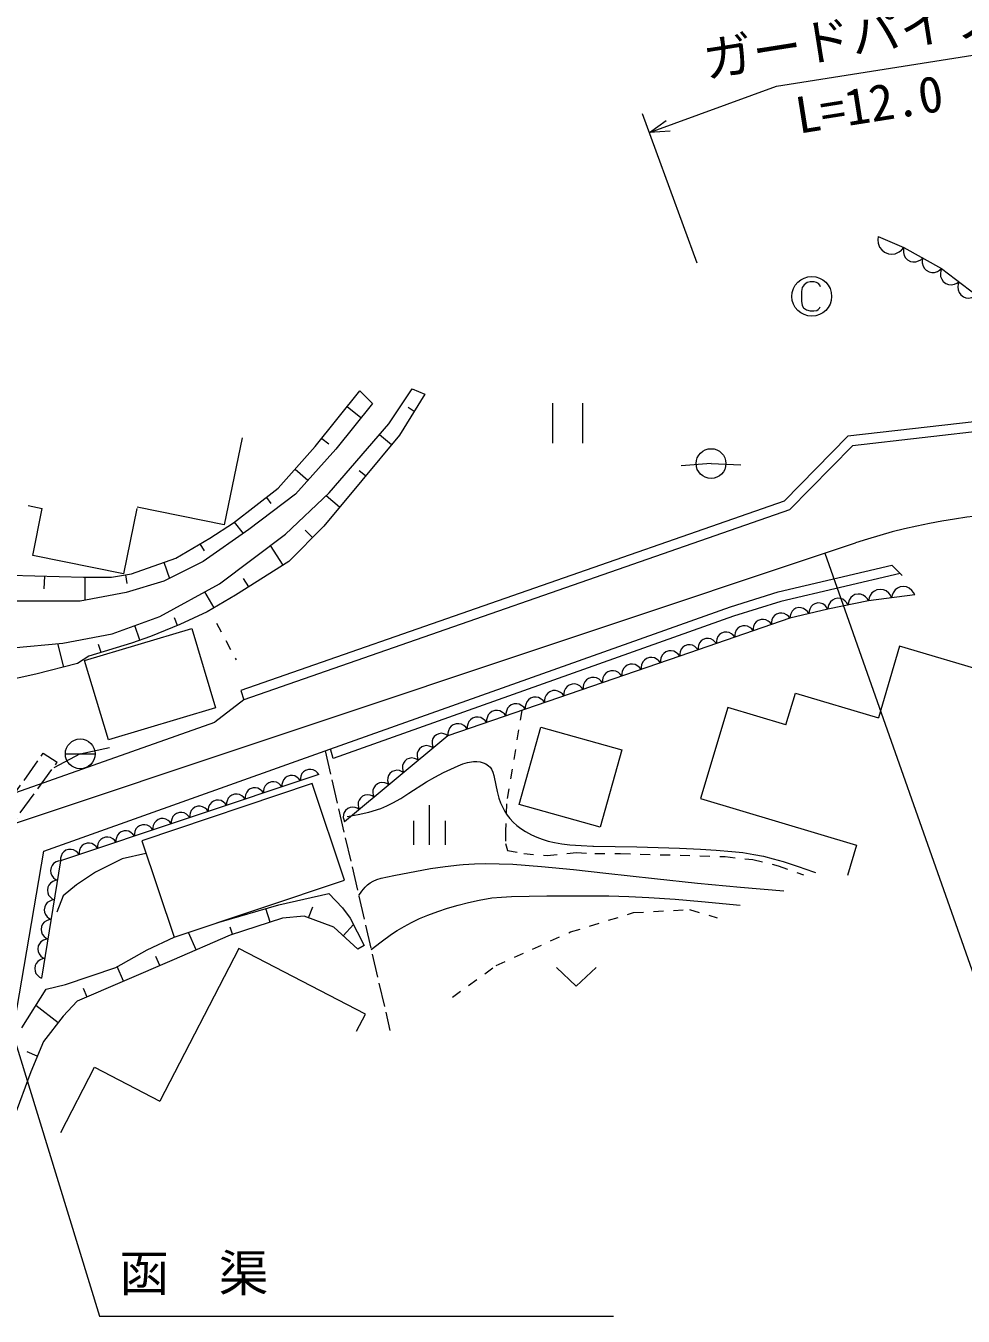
# Model space of a CAD drawing. Units: millimetres, scale not verified. Extents: x -73414 to 566586, y -116917 to 243083.
# Drawn here: x 167976 to 215149, y 137914 to 202850 of the extents above; entities that cross this region are included whole.
import ezdxf
from ezdxf.enums import TextEntityAlignment as Align

# ---------------------------------------------------------------- set-up
doc = ezdxf.new("R2010")
doc.units = ezdxf.units.MM
doc.header["$LTSCALE"] = 1000
doc.linetypes.add('USER2', pattern=[1.5, 1.2, -0.3])
doc.linetypes.add('USER6', pattern=[1, 0.5, -0.5])
for name, color, linetype, lineweight in [('M-BGD', 7, 'Continuous', 13), ('M-BMK-LINE', 2, 'Continuous', 13), ('M-STR-HTXT', 7, 'Continuous', 13)]:
    doc.layers.add(name, color=color, linetype=linetype, lineweight=lineweight)
doc.styles.add('ＭＳ ゴシック', font='')
doc.styles.get('ＭＳ ゴシック').set_extended_font_data('MS Gothic')

# ---------------------------------------------------------------- blocks, each defined once
blk = doc.blocks.new('BUHIN2')
at = {"color": 7, "linetype": 'Continuous', "lineweight": 13}
blk.add_lwpolyline([(0, -500), (115, -462.5), (212.5, -402.5), (322.5, -305), (382.5, -195), (420, -77.5), (420, 77.5), (382.5, 195), (322.5, 305), (212.5, 402.5), (115, 460), (0, 500)], dxfattribs=at)
blk = doc.blocks.new('BUHIN5')
at = {"color": 7, "linetype": 'Continuous', "lineweight": 13}
blk.add_line((-750, 0), (750, 0), dxfattribs=at)
blk.add_circle((0, 0), 750, dxfattribs=at)
blk = doc.blocks.new('BUHIN6')
at = {"color": 7, "linetype": 'Continuous', "lineweight": 13}
blk.add_lwpolyline([(-1000, 475), (0, -470), (1000, 475)], dxfattribs=at)
blk = doc.blocks.new('BUHIN7')
at = {"color": 7, "linetype": 'Continuous', "lineweight": 13}
for p, q in [((-770, 1000), (-770, -1000)), ((765, -1000), (765, 1000))]:
    blk.add_line(p, q, dxfattribs=at)
blk = doc.blocks.new('BUHIN9')
at = {"color": 7, "linetype": 'Continuous', "lineweight": 13}
for p, q in [((0, 1000), (0, -1000)), ((-800, 205), (-800, -995)), ((800, 205), (800, -995))]:
    blk.add_line(p, q, dxfattribs=at)
blk = doc.blocks.new('BUHIN11')
at = {"color": 7, "linetype": 'Continuous', "lineweight": 13}
blk.add_lwpolyline([(440, 475), (400, 570), (330, 640), (235, 695), (120, 725), (-75, 725), (-230, 695), (-390, 585), (-485, 445), (-525, 245), (-525, -245), (-485, -455), (-410, -580), (-265, -685), (-85, -725), (105, -725), (250, -710), (325, -665), (395, -600), (425, -530)], dxfattribs=at)
blk.add_circle((0, 0), 1000, dxfattribs=at)
blk = doc.blocks.new('BUHIN12')
at = {"color": 7, "linetype": 'Continuous', "lineweight": 13}
blk.add_lwpolyline([(-288, -1000), (0, 0), (285, -1000)], dxfattribs=at)

msp = doc.modelspace()

# ---------------------------------------------------------------- linework, layer by layer
at = {"layer": 'M-BGD'}
for p, q in [((210862, 192243), (212162, 191693)), ((212162, 191693), (214061, 190644)), ((214061, 190644), (215811, 189294)), ((182543, 181680), (184782, 184487)), ((184782, 184487), (185417, 183852)), ((186252, 182816), (187422, 184587)), ((187422, 184587), (188056, 184320)), ((185417, 183852), (183579, 181547)), ((188056, 184320), (186787, 182248)), ((184145, 183688), (184842, 183132)), ((187523, 183449), (187219, 183635)), ((220233, 183438), (209349, 182196)), ((183245, 179341), (186252, 182816)), ((220290, 182942), (209582, 181719)), ((178856, 182118), (177966, 177736)), ((182870, 182090), (183219, 181812)), ((186787, 182248), (184882, 179976)), ((186380, 181763), (185778, 182268)), ((209349, 182196), (206139, 178926)), ((180672, 179575), (182543, 181680)), ((183579, 181547), (181541, 179274)), ((209582, 181719), (206414, 178492)), ((181534, 180545), (182171, 179978)), ((202460, 180820), (200964, 180705)), ((202460, 180820), (203958, 180755)), ((184882, 179976), (182977, 177670)), ((185068, 180198), (184755, 180461)), ((178433, 177838), (180672, 179575)), ((181541, 179274), (179202, 177503)), ((181039, 177270), (183245, 179341)), ((168093, 178708), (168806, 178563)), ((177966, 177736), (173578, 178627)), ((206139, 178926), (178791, 169401)), ((180082, 179117), (180313, 178819)), ((183766, 178625), (183083, 179189)), ((168326, 176201), (168806, 178563)), ((173566, 178567), (172896, 175272)), ((206414, 178492), (178955, 168929)), ((179202, 177503), (176896, 175900)), ((177230, 177069), (178433, 177838)), ((178467, 177864), (178906, 177298)), ((182977, 177670), (181207, 175900)), ((182409, 177102), (182034, 177477)), ((175526, 176067), (177230, 177069)), ((176736, 176778), (176943, 176427)), ((177731, 174763), (181039, 177270)), ((180919, 175716), (180291, 176702)), ((172896, 175272), (168326, 176201)), ((173287, 175265), (175526, 176067)), ((174923, 175851), (175213, 175044)), ((176896, 175900), (174925, 174897)), ((181207, 175900), (178533, 174195)), ((205845, 174365), (211563, 175706)), ((211563, 175706), (212076, 175194)), ((167206, 175198), (170882, 175098)), ((168908, 175151), (168891, 174523)), ((170882, 175098), (172285, 175098)), ((170951, 175098), (170951, 173939)), ((172285, 175098), (173287, 175265)), ((172985, 175214), (173057, 174788)), ((174925, 174897), (173020, 174329)), ((174724, 173126), (177731, 174763)), ((179197, 174619), (178927, 175042)), ((211979, 175290), (205976, 173883)), ((173020, 174329), (170714, 173895)), ((177449, 173565), (176987, 174358)), ((178533, 174195), (177097, 173360)), ((203439, 173616), (205845, 174365)), ((212712, 174208), (210379, 173916)), ((170714, 173895), (167406, 173895)), ((183279, 166451), (203439, 173616)), ((205976, 173883), (203597, 173141)), ((208338, 173499), (206422, 173041)), ((210379, 173916), (208338, 173499)), ((172318, 172257), (174724, 173126)), ((175611, 172678), (175455, 173059)), ((177097, 173360), (175727, 172725)), ((203597, 173141), (183446, 165980)), ((206422, 173041), (200882, 171125)), ((169846, 171790), (172318, 172257)), ((170936, 170903), (176324, 172524)), ((174256, 172124), (173287, 171790)), ((173710, 171935), (173457, 172669)), ((175727, 172725), (174256, 172124)), ((176324, 172524), (177524, 168537)), ((167306, 171556), (169846, 171790)), ((169883, 170577), (169581, 171765)), ((173287, 171790), (171149, 171121)), ((171765, 171314), (171641, 171710)), ((211945, 171624), (210888, 168021)), ((226749, 167282), (211945, 171624)), ((171149, 171121), (170581, 170754)), ((172136, 166915), (170936, 170903)), ((200882, 171125), (189219, 167127)), ((168476, 170219), (166805, 169852)), ((170581, 170754), (168476, 170219)), ((206225, 167667), (206707, 169275)), ((206707, 169275), (210888, 168021)), ((177524, 168537), (172136, 166915)), ((203304, 168543), (201931, 163969)), ((206225, 167667), (203304, 168543)), ((167185, 164169), (177484, 167812)), ((192799, 163672), (193896, 167561)), ((193896, 167561), (197976, 166410)), ((189219, 167127), (184013, 162795)), ((168852, 166242), (169559, 165793)), ((168883, 161316), (183279, 166451)), ((170715, 166211), (172181, 166530)), ((183446, 165980), (183306, 166461)), ((197976, 166410), (196879, 162521)), ((170715, 166211), (169386, 165515)), ((182722, 165169), (169726, 160837)), ((182389, 164718), (173810, 161841)), ((184019, 159857), (182389, 164718)), ((196879, 162521), (192799, 163672)), ((201931, 163969), (209772, 161617)), ((173810, 161841), (175440, 156980)), ((166285, 146141), (168883, 161316)), ((174023, 161204), (172821, 160933)), ((209772, 161617), (209332, 160091)), ((169726, 160837), (168768, 154922)), ((172821, 160933), (171480, 160262)), ((171480, 160262), (170527, 159627)), ((175440, 156980), (184019, 159857)), ((170527, 159627), (169857, 159063)), ((180709, 158620), (183228, 159188)), ((183228, 159188), (183905, 158471)), ((169857, 159063), (169540, 158251)), ((177704, 157739), (180709, 158620)), ((182210, 157968), (182416, 158509)), ((183905, 158471), (184292, 157946)), ((180886, 157946), (178261, 157095)), ((180270, 157746), (180050, 158427)), ((181986, 158053), (180886, 157946)), ((183476, 157485), (181986, 158053)), ((184292, 157946), (185002, 156563)), ((175440, 156980), (177704, 157739)), ((176545, 156350), (176166, 157224)), ((178376, 157132), (178257, 157499)), ((184682, 156385), (183476, 157485)), ((183946, 157056), (184460, 157619)), ((174088, 156350), (175440, 156980)), ((178261, 157095), (175317, 155818)), ((185002, 156563), (184682, 156385)), ((172499, 155464), (174088, 156350)), ((174717, 155558), (174522, 156010)), ((178699, 156418), (174715, 148742)), ((185067, 153113), (178699, 156418)), ((169979, 154602), (172499, 155464)), ((175317, 155818), (170563, 153760)), ((172889, 154767), (172570, 155504)), ((169002, 154375), (169979, 154602)), ((167776, 152422), (169002, 154375)), ((171062, 153976), (170874, 154410)), ((169596, 152684), (168484, 153549)), ((170563, 153760), (169854, 153015)), ((169854, 153015), (168860, 151738)), ((184621, 152254), (185067, 153113)), ((168860, 151738), (168222, 150213)), ((168554, 151006), (168051, 151217)), ((168222, 150213), (166803, 146346)), ((169733, 147154), (171440, 150442)), ((171440, 150442), (174715, 148742))]:
    msp.add_line(p, q, dxfattribs=at)
at = {"layer": 'M-BGD', "linetype": 'USER6'}
for p, q in [((177566, 172791), (178566, 170939)), ((192936, 168401), (192163, 163705)), ((192163, 163705), (192112, 162322)), ((192112, 162322), (192112, 161708)), ((192112, 161708), (192215, 161349)), ((192215, 161349), (193034, 161196)), ((193034, 161196), (194212, 161093)), ((194212, 161093), (195697, 161247)), ((195697, 161247), (196619, 161196)), ((196619, 161196), (197899, 161196)), ((197899, 161196), (203174, 161042)), ((203174, 161042), (204557, 160888)), ((204557, 160888), (205837, 160581)), ((205837, 160581), (207117, 160120)), ((195390, 157252), (198565, 158225)), ((198565, 158225), (201382, 158379)), ((201382, 158379), (202764, 157969)), ((191651, 155562), (195390, 157252)), ((189449, 153975), (191651, 155562))]:
    msp.add_line(p, q, dxfattribs=at)
at = {"layer": 'M-BGD', "linetype": 'USER2'}
for p, q in [((164430, 159971), (168852, 166242)), ((183039, 166365), (186301, 152293)), ((165041, 159604), (169559, 165793))]:
    msp.add_line(p, q, dxfattribs=at)
at = {"layer": 'M-BGD'}
for points in [[(178791, 169401), (178955, 168929), (177484, 167812)], [(184148, 163057), (184693, 163157), (185231, 163277), (185838, 163467), (186139, 163593), (186441, 163743), (186849, 163974), (187258, 164230), (188143, 164799), (188562, 165045), (189000, 165279), (189731, 165618), (189962, 165708), (190200, 165779), (190500, 165823), (190668, 165824), (190847, 165803), (190987, 165769), (191126, 165713), (191268, 165618), (191345, 165537), (191414, 165436), (191479, 165295), (191531, 165130), (191627, 164645), (191696, 164312), (191784, 163988), (191870, 163747), (191974, 163516), (192088, 163313), (192204, 163129), (192338, 162955), (192502, 162777), (192682, 162612), (192892, 162449), (193115, 162302), (193419, 162135), (193685, 162014), (193957, 161912), (194262, 161820), (194583, 161745), (194958, 161680), (195349, 161634), (195925, 161593), (196504, 161572), (196544, 161571), (198731, 161527), (200865, 161464), (201923, 161418), (202710, 161372), (203509, 161306), (204056, 161242), (204609, 161156), (205099, 161059), (205593, 160938), (206092, 160794), (206852, 160545), (207617, 160274), (207711, 160239)], [(184728, 159077), (184884, 159303), (185053, 159511), (185172, 159625), (185305, 159722), (185449, 159803), (185640, 159884), (185853, 159950), (186504, 160086), (188348, 160444), (189078, 160549), (189809, 160634), (189987, 160649), (190555, 160681), (191124, 160692), (191804, 160684), (192483, 160655), (193932, 160547), (195546, 160388), (197166, 160209), (199618, 159932), (201774, 159712), (203943, 159510), (206123, 159317)], [(185357, 156365), (185861, 156758), (186376, 157133), (186658, 157320), (187009, 157529), (187379, 157727), (187786, 157919), (188212, 158099), (188702, 158281), (189200, 158445), (189731, 158600), (190256, 158736), (190793, 158854), (191422, 158959), (191918, 159009), (192417, 159040), (194188, 159061), (197313, 159061), (198320, 159031), (199337, 158981), (200653, 158892), (201978, 158781), (203921, 158600)]]:
    msp.add_lwpolyline(points, dxfattribs=at)
msp.add_circle((202460, 180820), 750, dxfattribs=at)
at = {"layer": 'M-BMK-LINE'}
for p, q in [((142131, 154286), (209722, 176827)), ((208186, 176315), (218205, 147895))]:
    msp.add_line(p, q, dxfattribs=at)
msp.add_arc((219213, 148368), 30000, 69.38483, 108.44327, dxfattribs=at)
at = {"layer": 'M-STR-HTXT'}
for p, q in [((205748, 199819), (215626, 201375)), ((199356, 197482), (205748, 199819)), ((201759, 190908), (199012, 198421)), ((164981, 159716), (171687, 137914)), ((171687, 137914), (197555, 137914))]:
    msp.add_line(p, q, dxfattribs=at)

# ---------------------------------------------------------------- block references
at = {"layer": 'M-BGD'}
for p, xscale, yscale, rotation in [((211512, 191968), 1.411091, 1.411091, 247.0679), ((212637, 191431), 1.085055, 1.085055, 241.07357), ((213586, 190906), 1.085055, 1.085055, 241.07357), ((214499, 190306), 1.104735, 1.104735, 232.35238), ((215373, 189632), 1.104735, 1.104735, 232.35238), ((212128, 174135), 1.175356, 1.175356, 97.12502), ((208848, 173604), 1.041529, 1.041529, 101.53462), ((209869, 173812), 1.041529, 1.041529, 101.53462), ((210962, 173989), 1.175356, 1.175356, 97.12502), ((205960, 172882), 0.9769691, 0.9769691, 109.07869), ((206901, 173156), 0.9850259, 0.9850259, 103.44862), ((207859, 173385), 0.9850259, 0.9850259, 103.44862), ((204114, 172243), 0.9769691, 0.9769691, 109.07869), ((205037, 172562), 0.9769691, 0.9769691, 109.07869), ((202267, 171604), 0.9769691, 0.9769691, 109.07869), ((203190, 171924), 0.9769691, 0.9769691, 109.07869), ((200396, 170959), 1.027437, 1.027437, 108.92464), ((201344, 171285), 0.9769691, 0.9769691, 109.07869), ((198452, 170292), 1.027437, 1.027437, 108.92464), ((199424, 170625), 1.027437, 1.027437, 108.92464), ((196509, 169626), 1.027437, 1.027437, 108.92464), ((197481, 169959), 1.027437, 1.027437, 108.92464), ((194565, 168959), 1.027437, 1.027437, 108.92464), ((195537, 169293), 1.027437, 1.027437, 108.92464), ((192621, 168293), 1.027437, 1.027437, 108.92464), ((193593, 168626), 1.027437, 1.027437, 108.92464), ((190677, 167626), 1.027437, 1.027437, 108.92464), ((191649, 167960), 1.027437, 1.027437, 108.92464), ((189705, 167293), 1.027437, 1.027437, 108.92464), ((188848, 166817), 0.967577, 0.967577, 129.76046), ((188104, 166198), 0.967577, 0.967577, 129.76046), ((187360, 165579), 0.967577, 0.967577, 129.76046), ((180401, 164395), 0.9784755, 0.9784755, 108.43495), ((181329, 164705), 0.9784755, 0.9784755, 108.43495), ((182257, 165014), 0.9784755, 0.9784755, 108.43495), ((185872, 164342), 0.967577, 0.967577, 129.76046), ((186616, 164961), 0.967577, 0.967577, 129.76046), ((178544, 163776), 0.9784755, 0.9784755, 108.43495), ((179473, 164086), 0.9784755, 0.9784755, 108.43495), ((185129, 163723), 0.967577, 0.967577, 129.76046), ((176688, 163158), 0.9784755, 0.9784755, 108.43495), ((177616, 163467), 0.9784755, 0.9784755, 108.43495), ((184385, 163104), 0.967577, 0.967577, 129.76046), ((174831, 162539), 0.9784755, 0.9784755, 108.43495), ((175760, 162848), 0.9784755, 0.9784755, 108.43495), ((172975, 161920), 0.9784755, 0.9784755, 108.43495), ((173903, 162229), 0.9784755, 0.9784755, 108.43495), ((171118, 161301), 0.9784755, 0.9784755, 108.43495), ((172047, 161611), 0.9784755, 0.9784755, 108.43495), ((170190, 160992), 0.9784755, 0.9784755, 108.43495), ((169646, 160344), 0.9986312, 0.9986312, 170.7996), ((169486, 159358), 0.9986312, 0.9986312, 170.7996), ((169327, 158373), 0.9986312, 0.9986312, 170.7996), ((169167, 157387), 0.9986312, 0.9986312, 170.7996), ((169007, 156401), 0.9986312, 0.9986312, 170.7996), ((168848, 155415), 0.9986312, 0.9986312, 170.7996)]:
    msp.add_blockref('BUHIN2', p, dxfattribs=dict(at, xscale=xscale, yscale=yscale, rotation=rotation))
for name, p in [('BUHIN11', (207529, 189236)), ('BUHIN7', (195248, 182854)), ('BUHIN5', (170715, 166211)), ('BUHIN9', (188282, 162636)), ('BUHIN6', (195679, 154993))]:
    msp.add_blockref(name, p, dxfattribs=at)
at = {"layer": 'M-STR-HTXT', "rotation": 110.08067}
msp.add_blockref('BUHIN12', (199356, 197482), dxfattribs=at)

# ---------------------------------------------------------------- texts
at = {"layer": 'M-STR-HTXT', "style": 'ＭＳ ゴシック'}
for s, p in [('ガードパイプ', (202303, 199668)), ('L=12.0', (206957, 196876))]:
    msp.add_text(s, height=1833, rotation=9, dxfattribs=at).set_placement(p, align=Align.BOTTOM_LEFT)
msp.add_text('函\u3000渠', height=1833, dxfattribs=at).set_placement((172683, 138616), align=Align.BOTTOM_LEFT)

doc.saveas('drawing.dxf')
